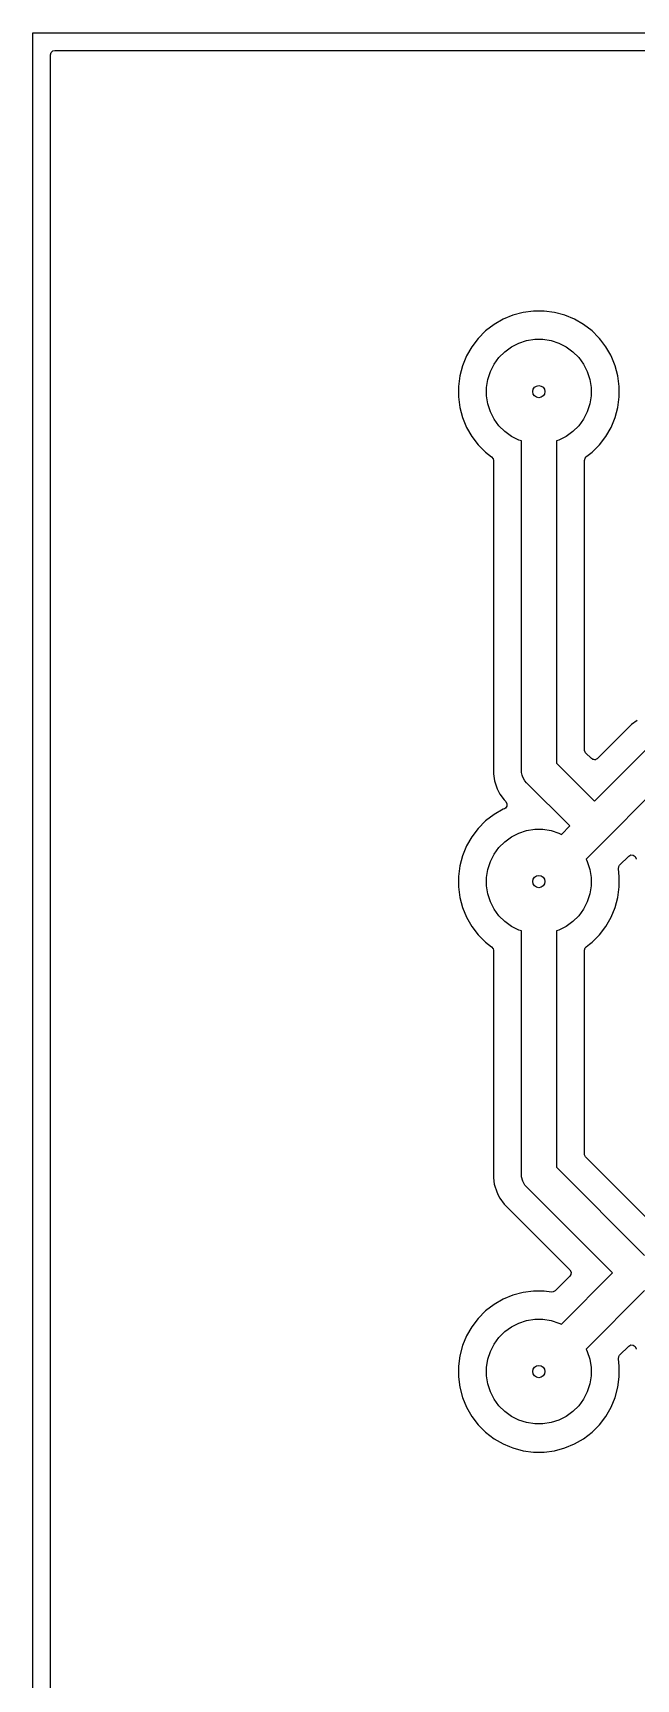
# Model space of a CAD drawing. Extents: x 20 to 124, y -124 to -20.
# Drawn here: x 20 to 37.24, y -67.04 to -20 of the extents above; entities that cross this region are included whole.
import ezdxf

# ---------------------------------------------------------------- set-up
doc = ezdxf.new("R2010")
doc.units = 0
doc.layers.add('BLACK', color=7, linetype='CONTINUOUS')
doc.layers.add('WHITE', color=7, linetype='CONTINUOUS')

msp = doc.modelspace()

# ---------------------------------------------------------------- linework, layer by layer
at = {"layer": 'BLACK', "linetype": 'CONTINUOUS'}
for p, q in [((20.5005, -20.6245), (20.520185, -20.557461)), ((20.5005, -30.099223), (20.5005, -20.6245)), ((20.520185, -20.557461), (20.572989, -20.511706)), ((20.572989, -20.511706), (20.6245, -20.5005)), ((20.6245, -20.5005), (123.3755, -20.5005)), ((33.440328, -28.182318), (33.179168, -28.333099)), ((33.440338, -28.182314), (33.440328, -28.182318)), ((33.718939, -28.066913), (33.440338, -28.182314)), ((34.010233, -27.988861), (33.718939, -28.066913)), ((34.309206, -27.949501), (34.010233, -27.988861)), ((34.309211, -27.9495), (34.309206, -27.949501)), ((34.309217, -27.9495), (34.309211, -27.9495)), ((34.610783, -27.9495), (34.309217, -27.9495)), ((34.610788, -27.9495), (34.610783, -27.9495)), ((34.610793, -27.949501), (34.610788, -27.9495)), ((34.909766, -27.988861), (34.610793, -27.949501)), ((35.20106, -28.066913), (34.909766, -27.988861)), ((35.479661, -28.182314), (35.20106, -28.066913)), ((35.479671, -28.182318), (35.479661, -28.182314)), ((35.740831, -28.333099), (35.479671, -28.182318)), ((32.939914, -28.516685), (32.726685, -28.729914)), ((32.939921, -28.516679), (32.939914, -28.516685)), ((33.179168, -28.333099), (32.939921, -28.516679)), ((35.980078, -28.516679), (35.740831, -28.333099)), ((35.980085, -28.516685), (35.980078, -28.516679)), ((36.168439, -28.705039), (35.980085, -28.516685)), ((32.543099, -28.969168), (32.392318, -29.230328)), ((32.726679, -28.729921), (32.543099, -28.969168)), ((32.726685, -28.729914), (32.726679, -28.729921)), ((33.319391, -29.275828), (33.485828, -29.109391)), ((33.485828, -29.109391), (33.676252, -28.97104)), ((33.676252, -28.97104), (33.885975, -28.864181)), ((33.885975, -28.864181), (34.109832, -28.791445)), ((34.109832, -28.791445), (34.342311, -28.754624)), ((34.342311, -28.754624), (34.577689, -28.754624)), ((34.577689, -28.754624), (34.810168, -28.791445)), ((34.810168, -28.791445), (35.034025, -28.864181)), ((35.034025, -28.864181), (35.243748, -28.97104)), ((35.243748, -28.97104), (35.434172, -29.109391)), ((35.434172, -29.109391), (35.600609, -29.275828)), ((36.193314, -28.729914), (36.168439, -28.705039)), ((36.19332, -28.729921), (36.193314, -28.729914)), ((36.229486, -28.777053), (36.19332, -28.729921)), ((36.3769, -28.969168), (36.229486, -28.777053)), ((36.514414, -29.20735), (36.3769, -28.969168)), ((32.276913, -29.508939), (32.198861, -29.800233)), ((32.392314, -29.230338), (32.276913, -29.508939)), ((32.392318, -29.230328), (32.392314, -29.230338)), ((33.074181, -29.675975), (33.18104, -29.466252)), ((33.18104, -29.466252), (33.319391, -29.275828)), ((35.600609, -29.275828), (35.73896, -29.466252)), ((35.73896, -29.466252), (35.845819, -29.675975)), ((36.527683, -29.230332), (36.514414, -29.20735)), ((36.643087, -29.508942), (36.527683, -29.230332)), ((36.721138, -29.800232), (36.643087, -29.508942)), ((20.5005, -65.124038), (20.5005, -30.099223)), ((32.159501, -30.099206), (32.1595, -30.099223)), ((32.1595, -30.099223), (32.1595, -30.400776)), ((32.198861, -29.800233), (32.159501, -30.099206)), ((32.964624, -30.132311), (33.001445, -29.899832)), ((33.001445, -29.899832), (33.074181, -29.675975)), ((35.845819, -29.675975), (35.918555, -29.899832)), ((35.918555, -29.899832), (35.955376, -30.132311)), ((36.7605, -30.099217), (36.721138, -29.800232)), ((36.7605, -30.400783), (36.7605, -30.099217)), ((32.1595, -30.400776), (32.159501, -30.400793)), ((32.159501, -30.400793), (32.198861, -30.699766)), ((32.964624, -30.367689), (32.964624, -30.132311)), ((33.001445, -30.600168), (32.964624, -30.367689)), ((35.955376, -30.367689), (35.918555, -30.600168)), ((35.955376, -30.132311), (35.955376, -30.367689)), ((36.721138, -30.699768), (36.7605, -30.400783)), ((32.198861, -30.699766), (32.276913, -30.99106)), ((32.276913, -30.99106), (32.392314, -31.269661)), ((33.074181, -30.824025), (33.001445, -30.600168)), ((33.18104, -31.033748), (33.074181, -30.824025)), ((33.319391, -31.224172), (33.18104, -31.033748)), ((35.73896, -31.033748), (35.600609, -31.224172)), ((35.845819, -30.824025), (35.73896, -31.033748)), ((35.918555, -30.600168), (35.845819, -30.824025)), ((36.527683, -31.269668), (36.643087, -30.991058)), ((36.643087, -30.991058), (36.721138, -30.699768)), ((32.392314, -31.269661), (32.392318, -31.269671)), ((32.392318, -31.269671), (32.543099, -31.530831)), ((33.485828, -31.390609), (33.319391, -31.224172)), ((33.676252, -31.52896), (33.485828, -31.390609)), ((35.434172, -31.390609), (35.243748, -31.52896)), ((35.600609, -31.224172), (35.434172, -31.390609)), ((36.3769, -31.530832), (36.527683, -31.269668)), ((32.543099, -31.530831), (32.726679, -31.770078)), ((32.726679, -31.770078), (32.726685, -31.770085)), ((32.726685, -31.770085), (32.939914, -31.983314)), ((32.939914, -31.983314), (32.939921, -31.98332)), ((32.939921, -31.98332), (33.110986, -32.114582)), ((33.885975, -31.635819), (33.676252, -31.52896)), ((33.96, -31.659871), (33.885975, -31.635819)), ((33.96, -41.07), (33.96, -31.659871)), ((35.034025, -31.635819), (34.96, -31.659871)), ((34.96, -31.659871), (34.96, -40.862893)), ((35.243748, -31.52896), (35.034025, -31.635819)), ((35.831643, -32.097218), (35.98008, -31.983319)), ((35.98008, -31.983319), (36.193319, -31.77008)), ((36.193319, -31.77008), (36.3769, -31.530832)), ((33.110986, -32.114582), (33.152189, -32.17101)), ((33.152189, -32.17101), (33.1595, -32.212958)), ((33.1595, -32.212958), (33.1595, -41.172351)), ((35.7605, -32.212958), (35.780185, -32.145919)), ((35.7605, -37.124038), (35.7605, -32.212958)), ((35.780185, -32.145919), (35.809014, -32.114582)), ((35.809014, -32.114582), (35.831643, -32.097218)), ((35.7605, -40.479953), (35.7605, -37.124038)), ((37.112782, -39.758032), (36.13768, -40.733133)), ((37.112786, -39.758028), (37.112782, -39.758032)), ((37.27049, -39.643452), (37.112786, -39.758028)), ((36.05, -41.952893), (37.606446, -40.396447)), ((34.96, -40.862893), (36.05, -41.952893)), ((35.763334, -40.506311), (35.7605, -40.479953)), ((35.796819, -40.567634), (35.763334, -40.506311)), ((35.962318, -40.733133), (35.796819, -40.567634)), ((35.990572, -40.754284), (35.962318, -40.733133)), ((35.997611, -40.755815), (35.990572, -40.754284)), ((36.006665, -40.761634), (35.997611, -40.755815)), ((36.033024, -40.763519), (36.006665, -40.761634)), ((36.058845, -40.769136), (36.033024, -40.763519)), ((36.067327, -40.765972), (36.058845, -40.769136)), ((36.076357, -40.766618), (36.067327, -40.765972)), ((36.099549, -40.753953), (36.076357, -40.766618)), ((36.124309, -40.744719), (36.099549, -40.753953)), ((36.129734, -40.737471), (36.124309, -40.744719)), ((36.13768, -40.733133), (36.129734, -40.737471)), ((33.1595, -41.172351), (33.191522, -41.374531)), ((33.191522, -41.374531), (33.191522, -41.374532)), ((33.191522, -41.374532), (33.210068, -41.43161)), ((33.964277, -41.135247), (33.96, -41.07)), ((33.964277, -41.135263), (33.964277, -41.135247)), ((33.984823, -41.21194), (33.964277, -41.135263)), ((33.99806, -41.261342), (33.984823, -41.21194)), ((34.063323, -41.374381), (33.99806, -41.261342)), ((34.063338, -41.374396), (34.063323, -41.374381)), ((34.106447, -41.423553), (34.063338, -41.374396)), ((38.167107, -41.25), (35.810482, -43.606623)), ((33.210068, -41.43161), (33.254779, -41.569217)), ((33.254779, -41.569217), (33.254782, -41.569224)), ((33.254782, -41.569224), (33.269047, -41.597219)), ((33.269047, -41.597219), (33.347713, -41.751611)), ((33.347713, -41.751611), (33.468034, -41.917219)), ((35.342893, -42.66), (34.106447, -41.423553)), ((33.440321, -42.182322), (33.179168, -42.333099)), ((33.44033, -42.182317), (33.440321, -42.182322)), ((33.475923, -42.167574), (33.44033, -42.182317)), ((33.468034, -41.917219), (33.468036, -41.917221)), ((33.468036, -41.917221), (33.516148, -41.965333)), ((33.502777, -42.152281), (33.475923, -42.167574)), ((33.544649, -42.096348), (33.502777, -42.152281)), ((33.516148, -41.965333), (33.549633, -42.026656)), ((33.549633, -42.026656), (33.544649, -42.096348)), ((32.726679, -42.729921), (32.543099, -42.969168)), ((32.726685, -42.729914), (32.726679, -42.729921)), ((32.939914, -42.516685), (32.726685, -42.729914)), ((32.939921, -42.516679), (32.939914, -42.516685)), ((33.179168, -42.333099), (32.939921, -42.516679)), ((33.885975, -42.864181), (34.109832, -42.791445)), ((34.109832, -42.791445), (34.342311, -42.754624)), ((34.342311, -42.754624), (34.577689, -42.754624)), ((34.577689, -42.754624), (34.810168, -42.791445)), ((34.810168, -42.791445), (35.034025, -42.864181)), ((35.103376, -42.899517), (35.342893, -42.66)), ((32.392314, -43.230338), (32.276913, -43.508939)), ((32.392318, -43.230328), (32.392314, -43.230338)), ((32.543099, -42.969168), (32.392318, -43.230328)), ((33.319391, -43.275828), (33.485828, -43.109391)), ((33.485828, -43.109391), (33.676252, -42.97104)), ((33.676252, -42.97104), (33.885975, -42.864181)), ((35.034025, -42.864181), (35.103376, -42.899517)), ((32.276913, -43.508939), (32.198861, -43.800233)), ((33.001445, -43.899832), (33.074181, -43.675975)), ((33.074181, -43.675975), (33.18104, -43.466252)), ((33.18104, -43.466252), (33.319391, -43.275828)), ((35.810482, -43.606623), (35.845819, -43.675975)), ((35.845819, -43.675975), (35.918555, -43.899832)), ((36.767609, -43.781574), (37.02782, -43.521364)), ((37.02782, -43.521364), (37.089142, -43.48788)), ((37.089142, -43.48788), (37.158834, -43.492864)), ((37.158834, -43.492864), (37.214767, -43.534736)), ((37.214767, -43.534736), (37.239184, -43.6002)), ((37.239184, -43.6002), (37.2395, -43.609046)), ((32.159501, -44.099206), (32.1595, -44.099223)), ((32.1595, -44.099223), (32.1595, -44.400776)), ((32.198861, -43.800233), (32.159501, -44.099206)), ((32.964624, -44.132311), (33.001445, -43.899832)), ((32.964624, -44.367689), (32.964624, -44.132311)), ((35.918555, -43.899832), (35.955376, -44.132311)), ((35.955376, -44.132311), (35.955376, -44.367689)), ((36.732354, -43.885434), (36.743119, -43.816403)), ((36.7605, -44.099217), (36.732354, -43.885434)), ((36.743119, -43.816403), (36.767609, -43.781574)), ((36.7605, -44.400783), (36.7605, -44.099217)), ((32.1595, -44.400776), (32.159501, -44.400793)), ((32.159501, -44.400793), (32.198861, -44.699766)), ((33.001445, -44.600168), (32.964624, -44.367689)), ((33.074181, -44.824025), (33.001445, -44.600168)), ((35.918555, -44.600168), (35.845819, -44.824025)), ((35.955376, -44.367689), (35.918555, -44.600168)), ((36.721138, -44.699768), (36.7605, -44.400783)), ((32.198861, -44.699766), (32.276913, -44.99106)), ((32.276913, -44.99106), (32.392314, -45.269661)), ((33.18104, -45.033748), (33.074181, -44.824025)), ((33.319391, -45.224172), (33.18104, -45.033748)), ((35.73896, -45.033748), (35.600609, -45.224172)), ((35.845819, -44.824025), (35.73896, -45.033748)), ((36.527683, -45.269668), (36.643087, -44.991058)), ((36.643087, -44.991058), (36.721138, -44.699768)), ((32.392314, -45.269661), (32.392318, -45.269671)), ((32.392318, -45.269671), (32.543099, -45.530831)), ((32.543099, -45.530831), (32.726679, -45.770078)), ((33.485828, -45.390609), (33.319391, -45.224172)), ((33.676252, -45.52896), (33.485828, -45.390609)), ((33.885975, -45.635819), (33.676252, -45.52896)), ((35.243748, -45.52896), (35.034025, -45.635819)), ((35.434172, -45.390609), (35.243748, -45.52896)), ((35.600609, -45.224172), (35.434172, -45.390609)), ((36.193319, -45.77008), (36.3769, -45.530832)), ((36.3769, -45.530832), (36.527683, -45.269668)), ((32.726679, -45.770078), (32.726685, -45.770085)), ((32.726685, -45.770085), (32.939914, -45.983314)), ((32.939914, -45.983314), (32.939921, -45.98332)), ((32.939921, -45.98332), (33.110986, -46.114582)), ((33.96, -45.659871), (33.885975, -45.635819)), ((33.96, -52.616), (33.96, -45.659871)), ((35.034025, -45.635819), (34.96, -45.659871)), ((34.96, -45.659871), (34.96, -52.408893)), ((35.809014, -46.114582), (35.909885, -46.037181)), ((35.909885, -46.037181), (35.98008, -45.983319)), ((35.98008, -45.983319), (36.193319, -45.77008)), ((33.110986, -46.114582), (33.152189, -46.17101)), ((33.152189, -46.17101), (33.1595, -46.212958)), ((33.1595, -46.212958), (33.1595, -52.718357)), ((35.7605, -46.212958), (35.780185, -46.145919)), ((35.7605, -51.124038), (35.7605, -46.212958)), ((35.780185, -46.145919), (35.809014, -46.114582)), ((35.7605, -52.025953), (35.7605, -51.124038)), ((35.763334, -52.052311), (35.7605, -52.025953)), ((35.796819, -52.113634), (35.763334, -52.052311)), ((37.779365, -54.096181), (35.796819, -52.113634)), ((33.964277, -52.681247), (33.96, -52.616)), ((34.96, -52.408893), (37.484107, -54.933)), ((33.1595, -52.718357), (33.187003, -52.892)), ((33.187003, -52.892), (33.191521, -52.920525)), ((33.191521, -52.920525), (33.191522, -52.920531)), ((33.191522, -52.920531), (33.191523, -52.920534)), ((33.191523, -52.920534), (33.25478, -53.115219)), ((33.25478, -53.115219), (33.301053, -53.206035)), ((33.964277, -52.681263), (33.964277, -52.681247)), ((33.99806, -52.807342), (33.964277, -52.681263)), ((34.063323, -52.920381), (33.99806, -52.807342)), ((34.063338, -52.920396), (34.063323, -52.920381)), ((34.106447, -52.969553), (34.063338, -52.920396)), ((36.569893, -55.433), (34.106447, -52.969553)), ((33.301053, -53.206035), (33.347713, -53.297611)), ((33.347713, -53.297611), (33.468034, -53.463219)), ((33.468034, -53.463219), (33.468036, -53.463221)), ((33.468036, -53.463221), (35.350134, -55.345319)), ((35.103376, -56.899517), (36.569893, -55.433)), ((35.350134, -55.345319), (35.383619, -55.406642)), ((35.378635, -55.476334), (35.350134, -55.520681)), ((35.383619, -55.406642), (35.378635, -55.476334)), ((34.309206, -55.949501), (34.010233, -55.988861)), ((34.309211, -55.9495), (34.309206, -55.949501)), ((34.309217, -55.9495), (34.309211, -55.9495)), ((34.610783, -55.9495), (34.309217, -55.9495)), ((34.610788, -55.9495), (34.610783, -55.9495)), ((34.610793, -55.949501), (34.610788, -55.9495)), ((34.824562, -55.977644), (34.610793, -55.949501)), ((34.928428, -55.942386), (34.867105, -55.975871)), ((35.350134, -55.520681), (34.928428, -55.942386)), ((37.484107, -55.933), (35.810482, -57.606623)), ((33.179168, -56.333099), (32.939921, -56.516679)), ((33.440328, -56.182318), (33.179168, -56.333099)), ((33.440338, -56.182314), (33.440328, -56.182318)), ((33.718939, -56.066913), (33.440338, -56.182314)), ((34.010233, -55.988861), (33.718939, -56.066913)), ((34.867105, -55.975871), (34.824562, -55.977644)), ((32.726679, -56.729921), (32.543099, -56.969168)), ((32.726685, -56.729914), (32.726679, -56.729921)), ((32.939914, -56.516685), (32.726685, -56.729914)), ((32.939921, -56.516679), (32.939914, -56.516685)), ((33.676252, -56.97104), (33.885975, -56.864181)), ((33.885975, -56.864181), (34.109832, -56.791445)), ((34.109832, -56.791445), (34.342311, -56.754624)), ((34.342311, -56.754624), (34.577689, -56.754624)), ((34.577689, -56.754624), (34.810168, -56.791445)), ((34.810168, -56.791445), (35.034025, -56.864181)), ((35.034025, -56.864181), (35.103376, -56.899517)), ((32.392314, -57.230338), (32.276913, -57.508939)), ((32.392318, -57.230328), (32.392314, -57.230338)), ((32.543099, -56.969168), (32.392318, -57.230328)), ((33.18104, -57.466252), (33.319391, -57.275828)), ((33.319391, -57.275828), (33.485828, -57.109391)), ((33.485828, -57.109391), (33.676252, -56.97104)), ((32.198861, -57.800233), (32.159501, -58.099206)), ((32.276913, -57.508939), (32.198861, -57.800233)), ((33.001445, -57.899832), (33.074181, -57.675975)), ((33.074181, -57.675975), (33.18104, -57.466252)), ((35.810482, -57.606623), (35.845819, -57.675975)), ((35.845819, -57.675975), (35.918555, -57.899832)), ((36.732354, -57.885434), (36.743119, -57.816402)), ((36.743119, -57.816402), (36.767609, -57.781573)), ((36.767609, -57.781573), (37.02782, -57.521363)), ((37.02782, -57.521363), (37.089142, -57.487879)), ((37.089142, -57.487879), (37.158834, -57.492863)), ((37.158834, -57.492863), (37.214767, -57.534735)), ((37.214767, -57.534735), (37.239184, -57.600199)), ((37.239184, -57.600199), (37.2395, -57.609045)), ((32.159501, -58.099206), (32.1595, -58.099223)), ((32.1595, -58.099223), (32.1595, -58.400776)), ((32.964624, -58.132311), (33.001445, -57.899832)), ((32.964624, -58.367689), (32.964624, -58.132311)), ((35.918555, -57.899832), (35.955376, -58.132311)), ((35.955376, -58.132311), (35.955376, -58.367689)), ((36.7605, -58.099217), (36.732354, -57.885434)), ((36.7605, -58.400783), (36.7605, -58.099217)), ((32.1595, -58.400776), (32.159501, -58.400793)), ((32.159501, -58.400793), (32.198861, -58.699766)), ((32.198861, -58.699766), (32.276913, -58.99106)), ((33.001445, -58.600168), (32.964624, -58.367689)), ((33.074181, -58.824025), (33.001445, -58.600168)), ((35.918555, -58.600168), (35.845819, -58.824025)), ((35.955376, -58.367689), (35.918555, -58.600168)), ((36.643087, -58.991058), (36.721138, -58.699768)), ((36.721138, -58.699768), (36.7605, -58.400783)), ((32.276913, -58.99106), (32.392314, -59.269661)), ((33.18104, -59.033748), (33.074181, -58.824025)), ((33.319391, -59.224172), (33.18104, -59.033748)), ((33.485828, -59.390609), (33.319391, -59.224172)), ((35.600609, -59.224172), (35.434172, -59.390609)), ((35.73896, -59.033748), (35.600609, -59.224172)), ((35.845819, -58.824025), (35.73896, -59.033748)), ((36.527683, -59.269668), (36.643087, -58.991058)), ((32.392314, -59.269661), (32.392318, -59.269671)), ((32.392318, -59.269671), (32.543099, -59.530831)), ((32.543099, -59.530831), (32.726679, -59.770078)), ((33.676252, -59.52896), (33.485828, -59.390609)), ((33.885975, -59.635819), (33.676252, -59.52896)), ((34.109832, -59.708555), (33.885975, -59.635819)), ((34.342311, -59.745376), (34.109832, -59.708555)), ((34.810168, -59.708555), (34.577689, -59.745376)), ((35.034025, -59.635819), (34.810168, -59.708555)), ((35.243748, -59.52896), (35.034025, -59.635819)), ((35.434172, -59.390609), (35.243748, -59.52896)), ((36.193319, -59.77008), (36.3769, -59.530832)), ((36.3769, -59.530832), (36.527683, -59.269668)), ((32.726679, -59.770078), (32.726685, -59.770085)), ((32.726685, -59.770085), (32.939914, -59.983314)), ((32.939914, -59.983314), (32.939921, -59.98332)), ((32.939921, -59.98332), (33.179168, -60.1669)), ((33.179168, -60.1669), (33.440328, -60.317681)), ((34.577689, -59.745376), (34.342311, -59.745376)), ((35.479668, -60.317683), (35.740832, -60.1669)), ((35.740832, -60.1669), (35.98008, -59.983319)), ((35.98008, -59.983319), (36.193319, -59.77008)), ((33.440328, -60.317681), (33.440329, -60.317681)), ((33.440329, -60.317681), (33.440332, -60.317683)), ((33.440332, -60.317683), (33.626072, -60.394619)), ((33.626072, -60.394619), (33.718939, -60.433086)), ((33.718939, -60.433086), (33.71894, -60.433086)), ((33.71894, -60.433086), (33.718942, -60.433087)), ((33.718942, -60.433087), (34.010232, -60.511138)), ((34.010232, -60.511138), (34.309217, -60.5505)), ((34.309217, -60.5505), (34.309224, -60.5505)), ((34.309224, -60.5505), (34.610776, -60.5505)), ((34.610776, -60.5505), (34.610783, -60.5505)), ((34.610783, -60.5505), (34.909768, -60.511138)), ((34.909768, -60.511138), (35.201058, -60.433087)), ((35.201058, -60.433087), (35.479668, -60.317683)), ((20.5005, -76.099223), (20.5005, -65.124038))]:
    msp.add_line(p, q, dxfattribs=at)
at = {"layer": 'BLACK'}
for centre in [(34.46, -30.25), (34.46, -44.25), (34.46, -58.25)]:
    msp.add_circle(centre, 0.175, dxfattribs=at)
at = {"layer": 'WHITE', "linetype": 'CONTINUOUS'}
for p, q in [((20, -20), (124, -20)), ((20, -124), (20, -20))]:
    msp.add_line(p, q, dxfattribs=at)
at = {"layer": 'WHITE'}
for centre in [(34.46, -30.25), (34.46, -44.25), (34.46, -58.25)]:
    msp.add_circle(centre, 0.175, dxfattribs=at)

doc.saveas('drawing.dxf')
